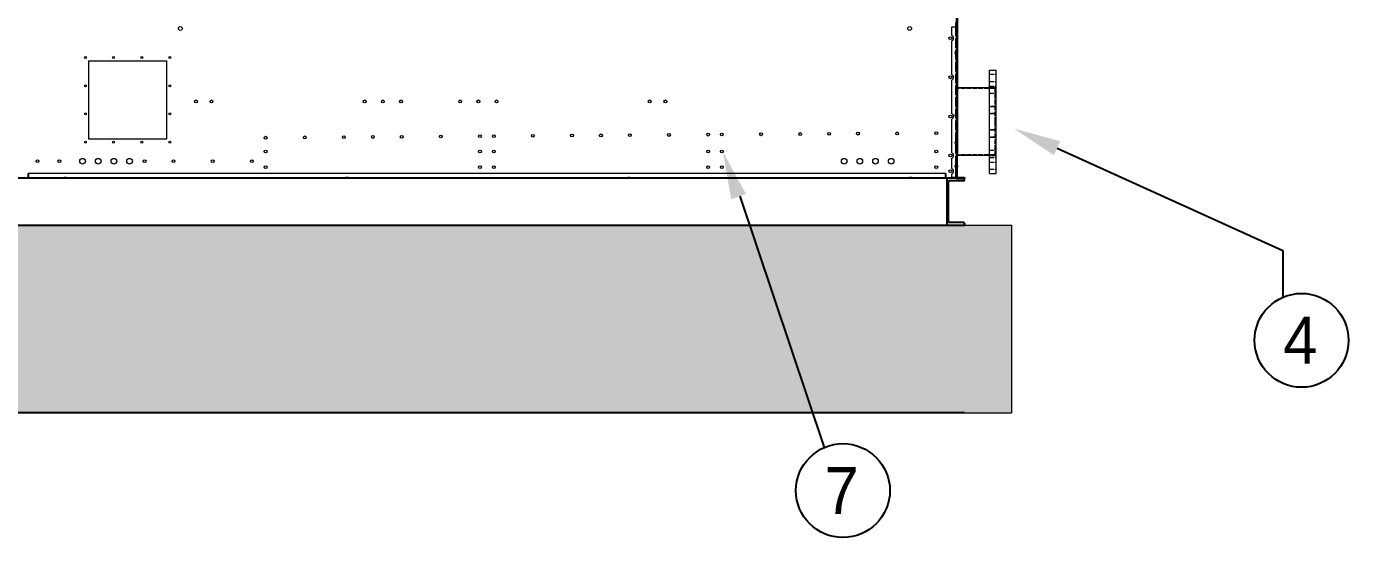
# Model space of a CAD drawing. Header units: millimetres. Extents: x 2913 to 35025, y 2470 to 25178.
# Drawn here: x 16732 to 20954, y 9130 to 10762 of the extents above; entities that cross this region are included whole.
import ezdxf
from ezdxf import colors
from ezdxf.entities.mleader import LeaderData, LeaderLine
from ezdxf.enums import TextEntityAlignment as Align
from ezdxf.math import Vec2, Vec3

# ---------------------------------------------------------------- set-up
doc = ezdxf.new("R2010")
doc.units = ezdxf.units.MM
doc.linetypes.add('DASHED', pattern=[15, 12, -3])
for name, color, linetype in [('냉각탑_dim', 1, 'Continuous'), ('냉각탑_text', 3, 'Continuous'), ('냉각탑_기초', 23, 'Continuous'), ('냉각탑_찬넬방진', 1, 'Continuous')]:
    doc.layers.add(name, color=color, linetype=linetype)
doc.styles.get("Standard").update_dxf_attribs({"font": 'arial.ttf'})
doc.styles.add('돋움', font='Dotum.ttf')

# ---------------------------------------------------------------- blocks, each defined once
blk = doc.blocks.new('CT1')
for p, q in [((878485.6, 215860.4), (878485.6, 212260.4)), ((878487.2, 215818.4), (878487.2, 212340.4)), ((878487.2, 212262), (878487.2, 212338.8)), ((878510.6, 212262), (878510.6, 212260.4))]:
    blk.add_line(p, q)
at = {"color": 7, "lineweight": 13, "ltscale": 2.5}
for p, q in [((878470.6, 212716), (878470.6, 212743.4)), ((878470.6, 212743.4), (878482.1, 212743.4)), ((878485.6, 212743.4), (878482.1, 212743.4)), ((878483.6, 212743.4), (878483.6, 212756.9)), ((878485.6, 212756.9), (878485.6, 212743.4)), ((878485.6, 212263.9), (878485.6, 212743.4)), ((878470.6, 212591), (878470.6, 212698.7)), ((875713.6, 212635.4), (875963.6, 212635.4)), ((875713.6, 212635.4), (875713.6, 212385.4)), ((875963.6, 212385.4), (875963.6, 212635.4)), ((878470.6, 212466), (878470.6, 212573.7)), ((878470.6, 212341), (878470.6, 212448.7)), ((875713.6, 212385.4), (875963.6, 212385.4)), ((878470.6, 212291), (878470.6, 212323.7)), ((878450.6, 212275.4), (875520.6, 212275.4)), ((878470.6, 212263.9), (878470.6, 212273.7)), ((875628.8, 212260.4), (875502.6, 212260.4)), ((875628.8, 212262.4), (875635.6, 212262.4)), ((875628.8, 212260.4), (875635.6, 212260.4)), ((875642.4, 212262.4), (875635.6, 212262.4)), ((875642.4, 212260.4), (875635.6, 212260.4)), ((876528.8, 212260.4), (875642.4, 212260.4)), ((876528.8, 212262.4), (876535.6, 212262.4)), ((876528.8, 212260.4), (876535.6, 212260.4)), ((876542.4, 212262.4), (876535.6, 212262.4)), ((876542.4, 212260.4), (876535.6, 212260.4)), ((877428.8, 212260.4), (876542.4, 212260.4)), ((877428.8, 212262.4), (877435.6, 212262.4)), ((877428.8, 212260.4), (877435.6, 212260.4)), ((877442.4, 212262.4), (877435.6, 212262.4)), ((877442.4, 212260.4), (877435.6, 212260.4)), ((878328.8, 212260.4), (877442.4, 212260.4)), ((878328.8, 212262.4), (878335.6, 212262.4)), ((878328.8, 212260.4), (878335.6, 212260.4)), ((878342.4, 212262.4), (878335.6, 212262.4)), ((878342.4, 212260.4), (878335.6, 212260.4)), ((878468.6, 212260.4), (878342.4, 212260.4)), ((878468.6, 212262.4), (878482.1, 212262.4)), ((878482.1, 212260.4), (878468.6, 212260.4)), ((878470.6, 212263.9), (878482.1, 212263.9)), ((878485.6, 212263.9), (878482.1, 212263.9)), ((878482.1, 212262.4), (878482.1, 212263.9)), ((878482.1, 212260.4), (878482.1, 212262.4))]:
    blk.add_line(p, q, dxfattribs=at)
at = {"color": 7, "linetype": 'DASHED', "lineweight": 13, "ltscale": 2.5}
for p, q in [((878483.6, 212263.9), (878483.6, 212743.4)), ((875502.6, 212262.4), (875628.8, 212262.4)), ((875642.4, 212262.4), (876528.8, 212262.4)), ((876542.4, 212262.4), (877428.8, 212262.4)), ((877442.4, 212262.4), (878328.8, 212262.4)), ((878342.4, 212262.4), (878468.6, 212262.4))]:
    blk.add_line(p, q, dxfattribs=at)
at = {"color": 7}
for p, q in [((878490.6, 212660.4), (878478.6, 212660.4)), ((878490.6, 212460.4), (878478.6, 212460.4)), ((878490.6, 212372.9), (878478.6, 212372.9)), ((878490.6, 212297.9), (878478.6, 212297.9))]:
    blk.add_line(p, q, dxfattribs=at)
at = {"color": 7, "ltscale": 2.5}
for p, q in [((875520.6, 212275.4), (875520.6, 212260.4)), ((878450.6, 212275.4), (878450.6, 212260.4))]:
    blk.add_line(p, q, dxfattribs=at)
at = {"ltscale": 500}
for p, q in [((878485.6, 212260.4), (878510.6, 212260.4)), ((878487.2, 212262), (878510.6, 212262))]:
    blk.add_line(p, q, dxfattribs=at)
at = {"color": 7, "lineweight": 13, "ltscale": 2.5}
for centre, radius in [((876006.6, 212738.4), 6), ((878335.6, 212738.4), 6), ((878465.6, 212707.4), 4.5), ((875703.6, 212645.4), 3), ((875793.6, 212645.4), 3), ((875883.6, 212645.4), 3), ((875973.6, 212645.4), 3), ((878465.6, 212582.4), 4.5), ((875703.6, 212555.4), 3), ((875973.6, 212555.4), 3), ((876056.6, 212505.4), 4.5), ((876106.6, 212505.4), 4.5), ((876595.6, 212505.4), 4.5), ((876653.6, 212505.4), 4.5), ((876711.6, 212505.4), 4.5), ((876900.6, 212505.4), 4.5), ((876958.6, 212505.4), 4.5), ((877016.6, 212505.4), 4.5), ((877505.6, 212505.4), 4.5), ((877555.6, 212505.4), 4.5), ((875703.6, 212465.4), 3), ((875973.6, 212465.4), 3), ((878465.6, 212457.4), 4.5), ((875703.6, 212375.4), 3), ((875793.6, 212375.4), 3), ((875883.6, 212375.4), 3), ((875973.6, 212375.4), 3), ((878126.6, 212314.4), 9), ((878176.6, 212314.4), 9), ((878226.6, 212314.4), 9), ((878276.6, 212314.4), 9), ((878465.6, 212332.4), 4.5), ((878465.6, 212282.4), 4.5)]:
    blk.add_circle(centre, radius, dxfattribs=at)
at = {"color": 7, "lineweight": 13, "ltscale": 3}
for centre, radius in [((876529.1, 212391.2), 4.5), ((876621.4, 212391.9), 4.5), ((876713.6, 212392.5), 4.5), ((876838.6, 212393.3), 4.5), ((876963.6, 212394.2), 4.5), ((877007.6, 212394.5), 4.5), ((877132.6, 212395.4), 4.5), ((877257.6, 212396.2), 4.5), ((877349.9, 212396.9), 4.5), ((877442.1, 212397.5), 4.5), ((877567.1, 212398.3), 4.5), ((877692.1, 212399.2), 4.5), ((877736.1, 212399.5), 4.5), ((877861.1, 212400.4), 4.5), ((877986.1, 212401.2), 4.5), ((878078.4, 212401.9), 4.5), ((878170.6, 212402.5), 4.5), ((878295.6, 212403.3), 4.5), ((878420.6, 212404.2), 4.5), ((876279.1, 212389.5), 4.5), ((876404.1, 212390.4), 4.5), ((875550.6, 212314.4), 4.5), ((875620.6, 212314.4), 4.5), ((875694.6, 212314.4), 9), ((875744.6, 212314.4), 9), ((875794.6, 212314.4), 9), ((875844.6, 212314.4), 9), ((875892.9, 212314.4), 4.5), ((875985.1, 212314.4), 4.5), ((876110.1, 212314.4), 4.5), ((876235.1, 212314.4), 4.5), ((876279.1, 212345.4), 4.5), ((876963.6, 212345.4), 4.5), ((877007.6, 212345.4), 4.5), ((877692.1, 212345.4), 4.5), ((877736.1, 212345.4), 4.5), ((878420.6, 212345.4), 4.5), ((876279.1, 212295.4), 4.5), ((876963.6, 212295.4), 4.5), ((877007.6, 212295.4), 4.5), ((877692.1, 212295.4), 4.5), ((877736.1, 212295.4), 4.5), ((878420.6, 212295.4), 4.5)]:
    blk.add_circle(centre, radius, dxfattribs=at)
at = {"color": 7, "lineweight": 13, "ltscale": 2.5}
for centre in [(878465.6, 212707.4), (878465.6, 212582.4), (878465.6, 212457.4), (878465.6, 212332.4), (878465.6, 212282.4)]:
    blk.add_arc(centre, 10, 300, 60, dxfattribs=at)
at = {"layer": '냉각탑_찬넬방진', "ltscale": 150}
blk.add_line((878429.2, 212260.4), (875485.1, 212260.3), dxfattribs=at)
blk = doc.blocks.new('1')
at = {"color": 7, "lineweight": 13, "ltscale": 1.25}
for p, q in [((19807.3, 10622.9), (19829.3, 10622.9)), ((19807.3, 10292.9), (19807.3, 10622.9)), ((19829.3, 10292.9), (19829.3, 10622.9)), ((19807.3, 10566), (19704.3, 10566)), ((19807.3, 10349.7), (19704.3, 10349.7)), ((19807.3, 10292.9), (19829.3, 10292.9))]:
    blk.add_line(p, q, dxfattribs=at)
at = {"color": 7, "linetype": 'DASHED', "lineweight": 13, "ltscale": 1.25}
for p, q in [((19807.3, 10609.4), (19829.3, 10609.4)), ((19807.3, 10609.4), (19829.3, 10609.4)), ((19824.3, 10564), (19704.3, 10564)), ((19807.3, 10586.4), (19829.3, 10586.4)), ((19807.3, 10586.4), (19829.3, 10586.4)), ((19807.3, 10571.9), (19829.3, 10571.9)), ((19807.3, 10571.9), (19829.3, 10571.9)), ((19829.3, 10566.9), (19807.3, 10566.9)), ((19824.3, 10566), (19807.3, 10566)), ((19824.3, 10566), (19824.3, 10457.9)), ((19807.3, 10548.9), (19829.3, 10548.9)), ((19807.3, 10548.9), (19829.3, 10548.9)), ((19829.3, 10506.9), (19807.3, 10506.9)), ((19807.3, 10506.9), (19829.3, 10506.9)), ((19829.3, 10483.9), (19807.3, 10483.9)), ((19807.3, 10483.9), (19829.3, 10483.9)), ((19829.3, 10431.9), (19807.3, 10431.9)), ((19807.3, 10431.9), (19829.3, 10431.9)), ((19824.3, 10457.9), (19824.3, 10349.7)), ((19829.3, 10408.9), (19807.3, 10408.9)), ((19807.3, 10408.9), (19829.3, 10408.9)), ((19824.3, 10351.7), (19704.3, 10351.7)), ((19807.3, 10366.9), (19829.3, 10366.9)), ((19807.3, 10366.9), (19829.3, 10366.9)), ((19824.3, 10349.7), (19807.3, 10349.7)), ((19829.3, 10348.9), (19807.3, 10348.9)), ((19807.3, 10343.9), (19829.3, 10343.9)), ((19807.3, 10343.9), (19829.3, 10343.9)), ((19807.3, 10329.3), (19829.3, 10329.3)), ((19807.3, 10329.3), (19829.3, 10329.3)), ((19807.3, 10306.3), (19829.3, 10306.3)), ((19807.3, 10306.3), (19829.3, 10306.3))]:
    blk.add_line(p, q, dxfattribs=at)
at = {"lineweight": 5}
blk.add_line((19727.7, 10127.9), (19877.7, 10127.9), dxfattribs=at)
at = {"layer": '냉각탑_dim'}
blk.add_solid([(19029.9, 10227), (18956.9, 10360.4), (18982.6, 10210.5)], dxfattribs=at)
at = {"layer": '냉각탑_찬넬방진', "ltscale": 150}
for p, q in [((19727.7, 10277.9), (14277.7, 10277.9)), ((19671.2, 10277.9), (19671.2, 10127.9)), ((19676.8, 10139.7), (19676.8, 10266.1)), ((19724.3, 10269.5), (19680.2, 10269.5)), ((19727.7, 10272.9), (19727.7, 10277.9)), ((19724.3, 10136.3), (19680.2, 10136.3)), ((19724.3, 10136.3), (19680.2, 10136.3)), ((19724.3, 10136.3), (19680.2, 10136.3)), ((19727.7, 10133), (19727.7, 10127.9)), ((19727.7, 10133), (19727.7, 10127.9)), ((19727.7, 10133), (19727.7, 10127.9)), ((19727.7, 10133), (19727.7, 10127.9)), ((14277.7, 10127.9), (19727.7, 10127.9))]:
    blk.add_line(p, q, dxfattribs=at)
for centre, start, end in [((19680.2, 10266.1), 90, 180), ((19724.3, 10272.9), 270, 0), ((19680.2, 10139.7), 180, 270), ((19724.3, 10133), 0, 90), ((19724.3, 10133), 0, 90), ((19724.3, 10133), 0, 90)]:
    blk.add_arc(centre, 3.39, start, end, dxfattribs=at)
at = {"lineweight": 5}
blk.add_blockref('CT1', (-858783, -201982.5), dxfattribs=at)

msp = doc.modelspace()

# ---------------------------------------------------------------- hatches: boundary and pattern name
h = msp.add_hatch()
h.set_pattern_fill('AR-CONC', color=4)
h.set_pattern_definition([(50, (-313827.33, -192155.62), (182.18467, -15.939086), [19.05, -209.55]), (355, (-313827.33, -192155.62), (-35.24342, 191.056845), [15.24, -167.64058]), (100.451445, (-313812.15, -192156.95), (146.94125, 175.11775), [16.19001, -178.090245]), (46.1842, (-313827.33, -192104.82), (271.07904, -42.04233), [28.575, -314.325]), (96.63556, (-313804.74, -192108.32), (237.40413, 247.42612), [24.28502, -267.1356]), (351.18415, (-313827.33, -192104.82), (237.40413, 247.42612), [22.85997, -251.45973]), (21, (-313801.93, -192117.52), (151.61439, -102.2652), [19.05, -209.55]), (326, (-313801.93, -192117.52), (61.80203, 184.18797), [15.24, -167.64]), (71.451445, (-313789.3, -192126.04), (213.41642, 81.92277), [16.19001, -178.08994]), (37.5, (-313827.33, -192155.62), (3.088603, 84.555039), [0, -165.608, 0, -170.18, 0, -168.275]), (7.5, (-313827.33, -192155.62), (66.819663, 100.180575), [0, -97.028, 0, -161.798, 0, -64.135]), (327.5, (-313883.975, -192155.62), (135.590595, -5.728744), [0, -63.5, 0, -198.12, 0, -262.89]), (317.5, (-313909.37, -192155.62), (148.12918, 25.42649), [0, -82.55, 0, -131.572, 0, -186.69])])
h.paths.add_polyline_path([(14127.6, 9527.9), (19877.6, 9527.9), (19877.8, 10127.9), (14127.8, 10127.9)])

# ---------------------------------------------------------------- linework, layer by layer
at = {"lineweight": 5}
for p in [(19877.7, 10127.9), (19727.7, 9527.9)]:
    msp.add_line(p, (19877.7, 9527.9), dxfattribs=at)
at = {"ltscale": 500, "elevation": 0}
for points in [[(14127.7, 10127.9), (19727.7, 10127.9)], [(19727.7, 9527.9), (14127.7, 9527.9)]]:
    msp.add_lwpolyline(points, dxfattribs=at)
at = {"layer": '냉각탑_dim', "linetype": 'ByBlock', "lineweight": -2}
msp.add_lwpolyline([(19010.6, 10220.3), (19279.3, 9417)], dxfattribs=at)
for centre in [(20804.1, 9759.6), (19339.6, 9279.6)]:
    msp.add_circle(centre, 150, dxfattribs=at)
at = {"layer": '냉각탑_기초', "lineweight": 20, "ltscale": 30}
msp.add_line((17169.2, 9527.8), (19555.6, 9527.8), dxfattribs=at)

# ---------------------------------------------------------------- block references
msp.add_blockref('1', (0, 0))

# ---------------------------------------------------------------- texts
at = {"layer": '냉각탑_text', "style": '돋움'}
for s, p in [('4', (20799.9, 9759.8)), ('7', (19335.3, 9279.8))]:
    msp.add_text(s, height=150, dxfattribs=at).set_placement(p, align=Align.MIDDLE_CENTER)

# ---------------------------------------------------------------- leaders
at = {"layer": '냉각탑_dim'}
ml = msp.add_multileader_mtext('Standard', dxfattribs=at)
ml.set_content('')
ml.set_leader_properties(color=256)
ml.build(insert=Vec2(0, 0))
ml.multileader.update_dxf_attribs({"text_right_attachment_type": 6, "dogleg_length": 5, "arrow_head_size": 150, "scale": 30})
ctx = ml.context
ctx.base_point, ctx.scale, ctx.char_height, ctx.arrow_head_size, ctx.landing_gap_size, ctx.plane_origin, ctx.plane_x_axis, ctx.plane_y_axis = Vec3(20743.9, 9897), 30, 5.4, 150, 2.7, Vec3(20038.4, 10318.2), Vec3(0, -1), Vec3(1, 0)
ctx.right_attachment = 6
notes = []
notes.append((ctx, [(0, (1, 1, 0), (20743.9, 10047), (0, -1), 150, [(0, [(19886.7, 10435.4)], 0, [])])]))
ctx.mtext, ml.multileader.dxf.content_type = None, 0
for ctx, leaders in notes:
    for number, flags, end, landing, length, lines in leaders:
        leader = LeaderData()
        leader.index, (leader.has_last_leader_line, leader.has_dogleg_vector, leader.attachment_direction) = number, flags
        leader.last_leader_point, leader.dogleg_vector, leader.dogleg_length = Vec3(end), Vec3(landing), length
        for number, points, colour, breaks in lines:
            line = LeaderLine()
            line.index, line.vertices, line.color, line.breaks = number, Vec3.list(points), colors.encode_raw_color(colour), breaks
            leader.lines.append(line)
        ctx.leaders.append(leader)

doc.saveas('drawing.dxf')
